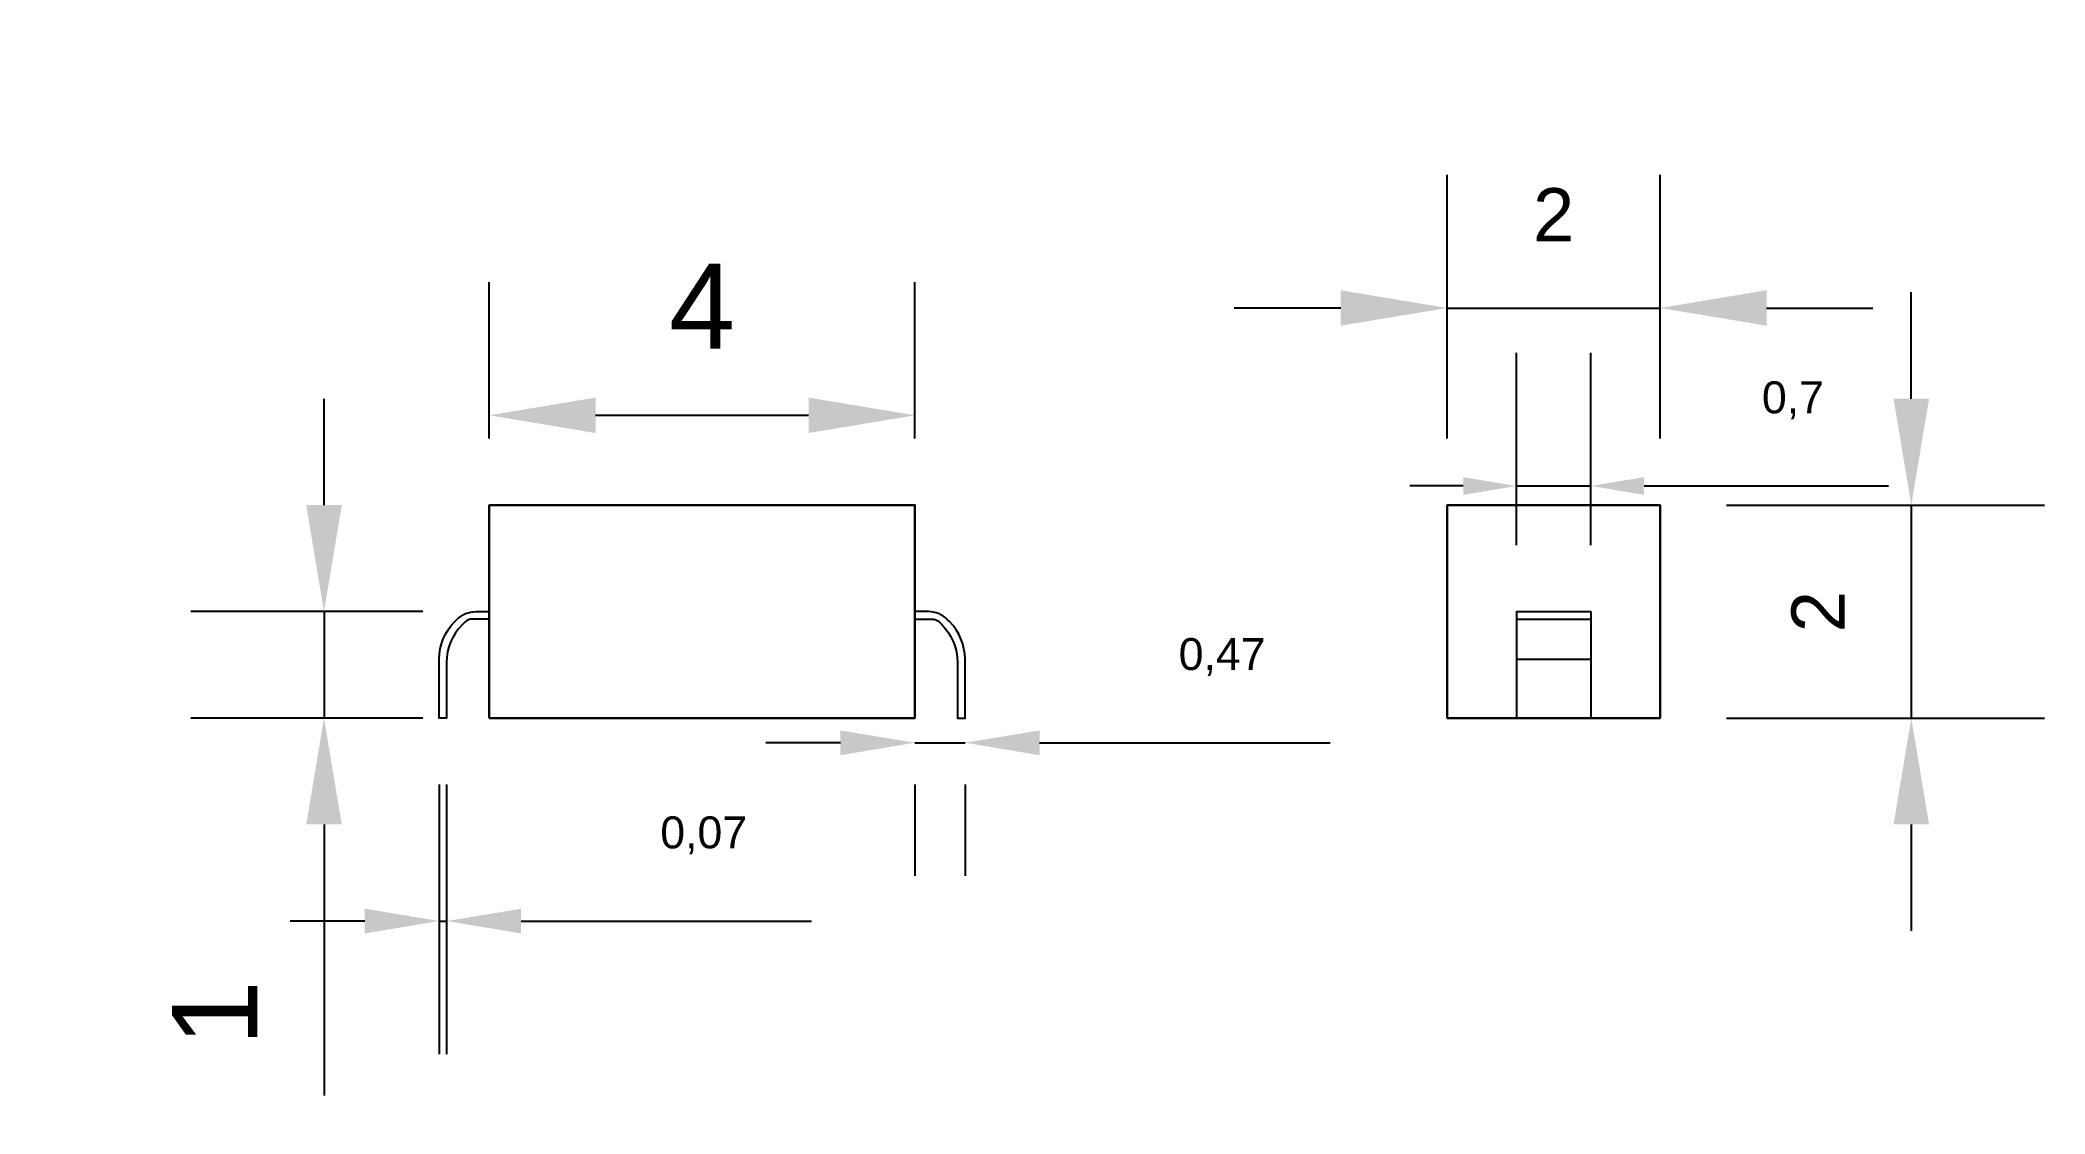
# Model space of a CAD drawing. Header units: millimetres. Extents: x 5.8 to 24.6, y 6.3 to 16.4.
import ezdxf

# ---------------------------------------------------------------- set-up
doc = ezdxf.new("R2010")
doc.units = ezdxf.units.MM
doc.layers.add('Cote', color=7, linetype='Continuous')
doc.layers.add('RectifierPins', color=253, linetype='Continuous')
doc.layers.add('Rectifier', color=24, linetype='Continuous', lineweight=30)
doc.styles.get("Standard").update_dxf_attribs({"font": 'arial.ttf'})
doc.dimstyles.new('ISO-25', dxfattribs={"dimtxt": 2.5, "dimasz": 2.5, "dimexe": 1.25, "dimexo": 0.625, "dimtad": 1, "dimtxsty": 'Standard', "dimcen": 2.5, "dimadec": 0, "dimazin": 0, "dimtfac": 1, "dimtmove": 0, "dimatfit": 3, "dimfxl": 1, "dimarcsym": 0})

# ---------------------------------------------------------------- blocks, each defined once
blk = doc.blocks.new('*D1')
at = {"layer": 'Cote', "color": 0, "lineweight": -2, "transparency": 16777216}
for p, q in [((10, 12.625), (10, 14.094)), ((14, 12.625), (14, 14.094)), ((11, 12.844), (13, 12.844))]:
    blk.add_line(p, q, dxfattribs=at)
at = {"layer": 'Cote', "color": 0, "transparency": 16777216}
for points in [[(11, 13.011), (11, 12.677), (10, 12.844)], [(13, 13.011), (13, 12.677), (14, 12.844)]]:
    blk.add_solid(points, dxfattribs=at)
at = {"layer": 'Defpoints', "color": 0, "transparency": 16777216}
for p in [(14, 12.844), (10, 12), (14, 12)]:
    blk.add_point(p, dxfattribs=at)
at = {"layer": 'Cote', "color": 0, "transparency": 16777216, "insert": (12, 13.869), "char_height": 2.5, "attachment_point": 5}
blk.add_mtext('{\\H0.32x;4}', dxfattribs=at)
blk = doc.blocks.new('*D2')
at = {"layer": 'Cote', "color": 0, "lineweight": -2, "transparency": 16777216}
for p, q in [((8.448, 12), (8.448, 13)), ((9.375, 11), (7.198, 11)), ((8.448, 11), (8.448, 10)), ((9.375, 10), (7.198, 10)), ((8.448, 9), (8.448, 6.455))]:
    blk.add_line(p, q, dxfattribs=at)
at = {"layer": 'Cote', "color": 0, "transparency": 16777216}
for points in [[(8.281, 12), (8.615, 12), (8.448, 11)], [(8.281, 9), (8.615, 9), (8.448, 10)]]:
    blk.add_solid(points, dxfattribs=at)
at = {"layer": 'Defpoints', "color": 0, "transparency": 16777216}
for p in [(10, 11), (8.448, 10), (10, 10)]:
    blk.add_point(p, dxfattribs=at)
at = {"layer": 'Cote', "color": 0, "transparency": 16777216, "insert": (7.421, 7.228), "char_height": 2.5, "attachment_point": 5, "rotation": 90}
blk.add_mtext('{\\H0.32x;1}', dxfattribs=at)
blk = doc.blocks.new('*D3')
at = {"layer": 'Cote', "color": 0, "lineweight": -2, "transparency": 16777216}
for p, q in [((13.3, 9.768), (12.6, 9.768)), ((14, 9.768), (14.47, 9.768)), ((15.17, 9.768), (17.899, 9.768)), ((14, 9.375), (14, 8.518)), ((14.47, 9.375), (14.47, 8.518))]:
    blk.add_line(p, q, dxfattribs=at)
at = {"layer": 'Cote', "color": 0, "transparency": 16777216}
for points in [[(13.3, 9.884), (13.3, 9.651), (14, 9.768)], [(15.17, 9.884), (15.17, 9.651), (14.47, 9.768)]]:
    blk.add_solid(points, dxfattribs=at)
at = {"layer": 'Defpoints', "color": 0, "transparency": 16777216}
for p in [(14, 10), (14.47, 10), (14.47, 9.768)]:
    blk.add_point(p, dxfattribs=at)
at = {"layer": 'Cote', "color": 0, "transparency": 16777216, "insert": (16.885, 10.573), "char_height": 2.5, "attachment_point": 5}
blk.add_mtext('{\\H0.12x;0,47}', dxfattribs=at)
blk = doc.blocks.new('*D4')
at = {"layer": 'Cote', "color": 0, "lineweight": -2, "transparency": 16777216}
for p, q in [((9.53, 9.375), (9.53, 6.843)), ((9.6, 9.375), (9.6, 6.843)), ((8.83, 8.093), (8.13, 8.093)), ((9.53, 8.093), (9.6, 8.093)), ((10.3, 8.093), (13.029, 8.093))]:
    blk.add_line(p, q, dxfattribs=at)
at = {"layer": 'Cote', "color": 0, "transparency": 16777216}
for points in [[(8.83, 8.209), (8.83, 7.976), (9.53, 8.093)], [(10.3, 8.209), (10.3, 7.976), (9.6, 8.093)]]:
    blk.add_solid(points, dxfattribs=at)
at = {"layer": 'Defpoints', "color": 0, "transparency": 16777216}
for p in [(9.53, 10), (9.6, 10), (9.6, 8.093)]:
    blk.add_point(p, dxfattribs=at)
at = {"layer": 'Cote', "color": 0, "transparency": 16777216, "insert": (12.015, 8.898), "char_height": 2.5, "attachment_point": 5}
blk.add_mtext('{\\H0.12x;0,07}', dxfattribs=at)
blk = doc.blocks.new('*D5')
at = {"layer": 'Cote', "color": 0, "lineweight": -2, "transparency": 16777216}
for p, q in [((19.65, 11.625), (19.65, 13.43)), ((20.35, 11.625), (20.35, 13.43)), ((19.15, 12.18), (18.65, 12.18)), ((19.65, 12.18), (20.35, 12.18)), ((20.85, 12.18), (23.146, 12.18))]:
    blk.add_line(p, q, dxfattribs=at)
at = {"layer": 'Cote', "color": 0, "transparency": 16777216}
for points in [[(19.15, 12.263), (19.15, 12.097), (19.65, 12.18)], [(20.85, 12.263), (20.85, 12.097), (20.35, 12.18)]]:
    blk.add_solid(points, dxfattribs=at)
at = {"layer": 'Defpoints', "color": 0, "transparency": 16777216}
for p in [(20.35, 12.18), (19.65, 11), (20.35, 11)]:
    blk.add_point(p, dxfattribs=at)
at = {"layer": 'Cote', "color": 0, "transparency": 16777216, "insert": (22.248, 12.985), "char_height": 2.5, "attachment_point": 5}
blk.add_mtext('{\\H0.12x;0,7}', dxfattribs=at)
blk = doc.blocks.new('*D6')
at = {"layer": 'Cote', "color": 0, "lineweight": -2, "transparency": 16777216}
for p, q in [((19, 12.625), (19, 15.102)), ((21, 12.625), (21, 15.102)), ((18, 13.852), (17, 13.852)), ((19, 13.852), (21, 13.852)), ((22, 13.852), (23, 13.852))]:
    blk.add_line(p, q, dxfattribs=at)
at = {"layer": 'Cote', "color": 0, "transparency": 16777216}
for points in [[(18, 14.019), (18, 13.686), (19, 13.852)], [(22, 14.019), (22, 13.686), (21, 13.852)]]:
    blk.add_solid(points, dxfattribs=at)
at = {"layer": 'Defpoints', "color": 0, "transparency": 16777216}
for p in [(21, 13.852), (19, 12), (21, 12)]:
    blk.add_point(p, dxfattribs=at)
at = {"layer": 'Cote', "color": 0, "transparency": 16777216, "insert": (20, 14.728), "char_height": 2.5, "attachment_point": 5}
blk.add_mtext('{\\H0.2x;2}', dxfattribs=at)
blk = doc.blocks.new('*D8')
at = {"layer": 'Cote', "color": 0, "lineweight": -2, "transparency": 16777216}
for p, q in [((23.36, 13), (23.36, 14)), ((21.625, 12), (24.61, 12)), ((23.36, 12), (23.36, 10)), ((21.625, 10), (24.61, 10)), ((23.36, 9), (23.36, 8))]:
    blk.add_line(p, q, dxfattribs=at)
at = {"layer": 'Cote', "color": 0, "transparency": 16777216}
for points in [[(23.193, 13), (23.527, 13), (23.36, 12)], [(23.193, 9), (23.527, 9), (23.36, 10)]]:
    blk.add_solid(points, dxfattribs=at)
at = {"layer": 'Defpoints', "color": 0, "transparency": 16777216}
for p in [(21, 12), (21, 10), (23.36, 10)]:
    blk.add_point(p, dxfattribs=at)
at = {"layer": 'Cote', "color": 0, "transparency": 16777216, "insert": (22.484, 11), "char_height": 2.5, "attachment_point": 5, "rotation": 90}
blk.add_mtext('{\\H0.2x;2}', dxfattribs=at)

msp = doc.modelspace()

# ---------------------------------------------------------------- linework, layer by layer
at = {"layer": 'Rectifier'}
for points in [[(10, 10), (14, 10), (14, 12), (10, 12)], [(19, 10), (21, 10), (21, 12), (19, 12)]]:
    msp.add_lwpolyline(points, close=True, dxfattribs=at)
at = {"layer": 'RectifierPins'}
for p, q in [((19.65, 11), (20.35, 11)), ((19.65, 11), (19.65, 10)), ((19.65, 10.93), (20.35, 10.93)), ((20.35, 11), (20.35, 10)), ((19.65, 10.553), (20.35, 10.553)), ((19.65, 10), (20.35, 10))]:
    msp.add_line(p, q, dxfattribs=at)
for points in [[(9.697, 10.927, -0.198912), (9.874, 11), (10, 11), (10, 10.93), (9.841, 10.93, 0.198912), (9.771, 10.901), (9.746, 10.876, 0.198912), (9.6, 10.523), (9.6, 10), (9.53, 10), (9.53, 10.553, -0.198912), (9.676, 10.906)], [(14.303, 10.927, 0.198912), (14.126, 11), (14, 11), (14, 10.93), (14.159, 10.93, -0.198912), (14.229, 10.901), (14.254, 10.876, -0.198912), (14.4, 10.523), (14.4, 10), (14.47, 10), (14.47, 10.553, 0.198912), (14.324, 10.906)]]:
    msp.add_lwpolyline(points, format="xyb", close=True, dxfattribs=at)

# ---------------------------------------------------------------- dimensions: what is measured, and where the dimension line sits
at = {"layer": 'Cote'}
for base, p1, p2, text, override, picture, middle in [((21, 13.852), (19, 12), (21, 12), '{\\H0.2x;<>}', {"dimasz": 1}, '*D6', (20, 14.728)), ((14, 12.844), (10, 12), (14, 12), '{\\H0.32x;<>}', {"dimasz": 1}, '*D1', (12, 13.869)), ((20.35, 12.18), (19.65, 11), (20.35, 11), '{\\H0.12x;<>}', {"dimasz": 0.5}, '*D5', (22.248, 12.985)), ((14.47, 9.768), (14, 10), (14.47, 10), '{\\H0.12x;<>}', {"dimasz": 0.7}, '*D3', (16.885, 10.573)), ((9.6, 8.093), (9.53, 10), (9.6, 10), '{\\H0.12x;<>}', {"dimasz": 0.7}, '*D4', (12.015, 8.898))]:
    dim = msp.add_linear_dim(base=base, p1=p1, p2=p2, text=text, dimstyle='ISO-25', override=override, dxfattribs=at)
    dim.commit()
    dim.dimension.update_dxf_attribs({"geometry": picture, "text_midpoint": middle})
for base, p1, p2, text, picture, middle in [((23.36, 10), (21, 12), (21, 10), '{\\H0.2x;<>}', '*D8', (22.484, 11)), ((8.448, 10), (10, 11), (10, 10), '{\\H0.32x;<>}', '*D2', (7.421, 7.228))]:
    dim = msp.add_linear_dim(base=base, p1=p1, p2=p2, angle=90, text=text, dimstyle='ISO-25', override={"dimasz": 1}, dxfattribs=at)
    dim.commit()
    dim.dimension.update_dxf_attribs({"geometry": picture, "text_midpoint": middle})

doc.saveas('drawing.dxf')
